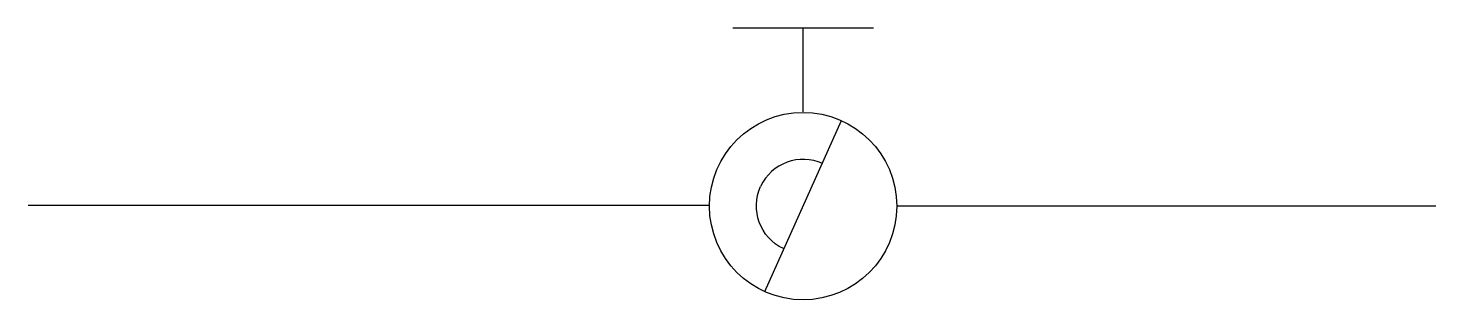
# Model space of a CAD drawing. Header units: metres. Extents: x -22391 to -19540, y -137227 to -136677.
import ezdxf

# ---------------------------------------------------------------- set-up
doc = ezdxf.new("R2010")
doc.units = ezdxf.units.M
doc.layers.add('DET1', color=1, linetype='Continuous')
doc.layers.add('G', color=3, linetype='Continuous')

msp = doc.modelspace()

# ---------------------------------------------------------------- linework, layer by layer
at = {"layer": 'DET1'}
for p, q in [((-20678.87, -136677.26), (-20963.68, -136677.26)), ((-20821.28, -136846.4), (-20821.28, -136677.26)), ((-20899.05, -137210.29), (-20743.45, -136864.4))]:
    msp.add_line(p, q, dxfattribs=at)
for points in [[(-20781.42, -136951.3, 0.41), (-20907.3, -136997.52, 0.31)], [(-20861.08, -137123.39, -0.41), (-20907.3, -136997.52, -0.31)]]:
    msp.add_lwpolyline(points, format="xyb", dxfattribs=at)
msp.add_circle((-20821.25, -137037.34), 189.64, dxfattribs=at)
at = {"layer": 'G'}
for p, q in [((-22390.96, -137035.45), (-21010.88, -137035.45)), ((-19539.55, -137037.34), (-20631.61, -137037.34))]:
    msp.add_line(p, q, dxfattribs=at)

doc.saveas('drawing.dxf')
